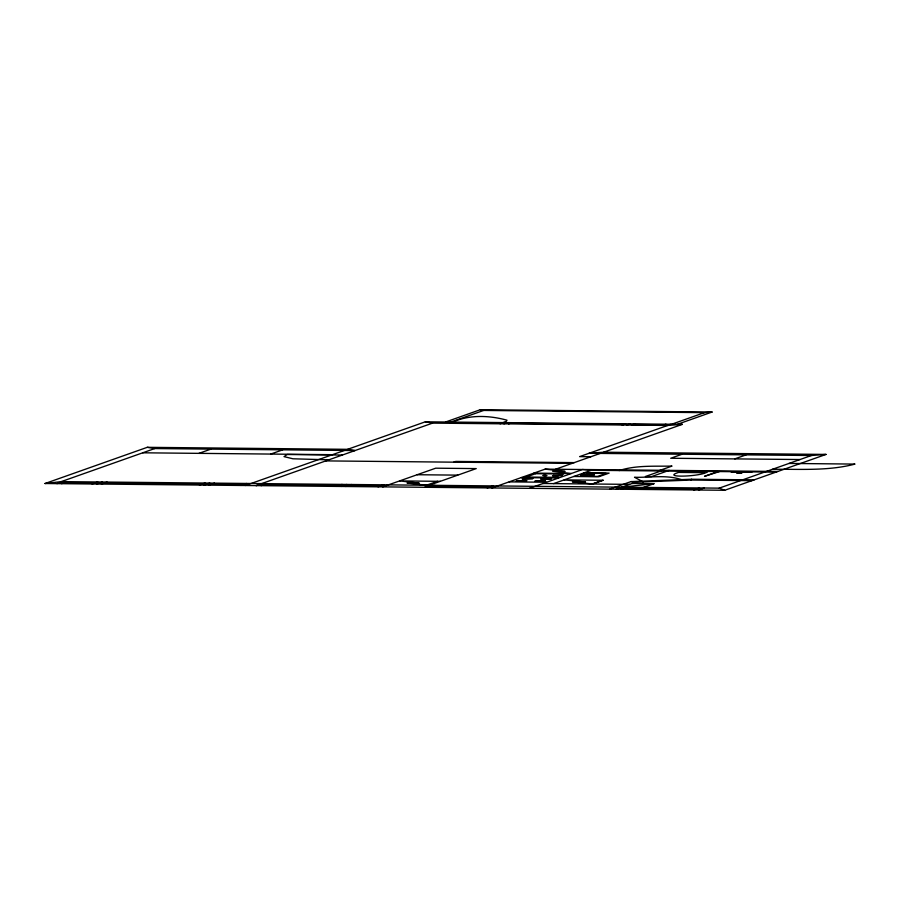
<?xml version="1.0" encoding="UTF-8"?>
<svg xmlns="http://www.w3.org/2000/svg" width="900" height="900" viewBox="0 0 900 900"><rect width="100%" height="100%" fill="white"/><g stroke="black" fill="none" stroke-linecap="round" stroke-linejoin="round"><path stroke-width="1.35" d="M741.42 471.814C730.732 473.726 742.421 473.558 743.107 471.825M609.739 489.127L631.001 481.601L635.659 482.22L691.065 480.049L691.526 479.228L754.155 479.858M826.02 454.421L811.384 455.512L589.005 453.308L603.63 452.205L826.02 454.421L724.725 490.275L45 483.514L147.263 447.322L347.636 449.314L355.016 450.551L154.654 448.56L147.263 447.322M45 483.514L61.279 481.613L154.699 448.571M56.936 483.637L62.617 481.624M61.616 483.683L67.286 481.669M92.059 483.986L97.74 481.973M96.739 484.031L102.42 482.017M101.419 484.076L107.089 482.062M198.968 453.353L210.926 449.123M270.743 454.072L282.701 449.831M199.429 485.055L205.11 483.041M204.109 485.1L209.779 483.086M208.789 485.145L214.459 483.131M240.806 485.46L246.487 483.457M245.362 485.505L344.419 450.45M347.636 449.314L425.34 421.808L682.312 424.361L603.63 452.205M255.971 485.618L432.529 423.124L667.676 425.452L682.312 424.361M256.477 485.618L262.159 483.604M261.157 485.662L266.839 483.66M445.556 422.01L480.262 409.725L712.08 412.031L677.374 424.316M450.821 422.066L483.637 410.445L704.419 412.65L712.08 412.031M450.157 423.293C467.46 414.382 488.869 415.159 507.004 420.21L506.261 421.324L500.085 423.787M503.899 423.832L507.308 422.629M508.579 423.877L511.976 422.674M336.386 486.416L342.067 484.402M341.066 486.461L346.748 484.447M345.746 486.506L351.428 484.493M378.022 486.821L383.704 484.819M382.702 486.877L435.69 468.191L476.246 468.596L429.154 485.269M453.701 462.173L455.794 461.43L574.267 462.611M426.454 485.246L437.58 481.298M424.598 487.294L430.279 485.28M429.277 487.339L434.959 485.325M622.148 425.002L625.545 423.799M626.816 425.048L630.225 423.844M631.496 425.093L634.905 423.889M662.546 425.407L665.955 424.204M487.226 487.912L492.907 485.899M667.226 425.452L670.635 424.249M667.676 425.452L579.6 456.626L590.827 456.739M671.602 424.26L704.419 412.65M491.906 487.957L545.13 469.136L565.11 471.386L552.645 471.262L571.252 473.501L533.835 473.13M555.536 469.238L600.232 453.42M529.391 488.329L582.57 469.507L591.278 470.284L776.014 472.118M553.613 483.615L591.278 470.284M619.155 470.565C636.143 465.064 654.424 466.481 672.03 466.076L658.26 470.947M592.684 483.829L602.291 480.431M682.043 454.241L670.691 458.257L800.01 459.54M662.918 470.306L645.39 476.505L651.634 476.572L669.15 470.374M615.971 489.195L635.659 482.22M616.556 489.195L622.238 487.192M621.236 489.24L626.906 487.238M682.898 471.229C654.008 478.463 703.327 476.933 707.839 471.476M643.5 487.395L653.94 483.705L632.104 483.491M734.749 458.887L746.1 454.871M717.986 471.544L704.52 476.314L719.539 471.555M732.386 471.724L731.227 472.129L740.273 472.219M733.286 472.151L734.501 471.746M693.844 489.971L699.525 487.957M698.524 490.016L704.205 488.002M748.946 472.309L750.094 471.892M752.085 471.915L741.96 472.241M61.279 481.613L719.179 488.149L811.384 455.512M653.94 483.705L621.664 487.181M545.153 475.279C538.875 475.447 547.279 475.999 545.479 475.38M544.601 475.751C550.879 475.582 542.498 475.02 544.275 475.65M592.627 474.57C586.35 474.739 594.754 475.29 592.954 474.671M592.076 475.043C598.354 474.874 589.972 474.322 591.761 474.941M631.001 481.601L691.526 479.228M510.277 423.27L623.846 424.406M633.206 424.496L664.245 424.8M142.751 452.801L332.46 454.68M342.315 455.051L287.168 454.5L284.04 456.626L292.95 458.786L328.804 459.832M789.019 463.433L855 464.085C828.158 471.173 799.898 469.012 772.403 469.316M325.8 460.901L572.175 463.343M545.13 469.136L777.904 471.454M739.913 472.343L741.6 472.365M736.942 472.781L741.994 472.838L736.965 472.793M679.5 472.433L704.43 472.68M584.044 472.849L609.131 473.096L598.826 476.741L573.75 476.494M417.195 474.728L457.774 475.132M521.246 477.608L558.517 477.979M691.065 480.049L751.883 480.656M509.197 481.871L546.469 482.243M440.291 481.331L399.69 480.926L419.231 483.142L407.048 483.019L426.656 485.246M543.015 483.514L629.584 484.369M64.451 482.67L94.905 482.974M104.254 483.075L202.275 484.043M211.624 484.132L243.641 484.459M264.004 484.661L339.233 485.404M348.581 485.505L380.869 485.82M432.124 486.326L490.072 486.911M624.071 488.239L696.69 488.959M425.34 421.808L432.529 423.124M480.262 409.725L483.637 410.445M719.179 488.149L724.725 490.275M683.404 480.353C668.07 474.255 650.621 477.709 634.511 477.27L643.241 481.928M551.329 478.789L540.956 479.115L551.329 478.789M532.733 478.598L522.36 478.924L532.733 478.598M545.332 480.904L534.949 481.23L545.332 480.904M526.736 480.724L516.364 481.05L526.736 480.724M535.579 473.704L526.118 477.045L554.186 477.326L563.636 473.974L535.579 473.704M553.68 475.391L552.544 475.796L562.41 475.481L553.68 475.391M581.501 474.514L580.365 474.919L590.231 474.604L581.501 474.514M589.23 473.22L580.646 476.257L597.465 476.415L606.049 473.377L589.23 473.22M603.158 480.262L592.594 483.998L572.411 481.882L585.529 482.006L564.176 479.88L603.158 480.262M691.976 471.836L691.403 472.039L695.936 471.87L691.976 471.836M734.962 471.915L733.916 471.949L734.962 471.915M748.688 472.061L749.509 472.106L748.688 472.061"/></g></svg>
